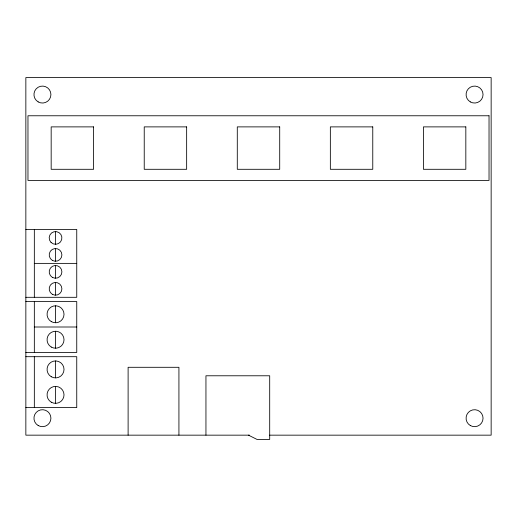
<?xml version="1.0" encoding="UTF-8"?>
<svg xmlns="http://www.w3.org/2000/svg" width="517" height="517" viewBox="0 0 517 517"><rect width="100%" height="100%" fill="white"/><g stroke="black" fill="none" stroke-linecap="round" stroke-linejoin="round"><path stroke-width="0.78" d="M25.85 229.445L76.749 229.445L76.749 297.307L25.85 297.307M34.335 263.379L76.749 263.379M25.85 301.553L76.749 301.553L76.749 352.452L25.85 352.452M34.335 327.002L76.749 327.002M25.85 356.691L76.749 356.691L76.749 407.59L25.85 407.59M249.614 435.159L25.85 435.159L25.85 77.595L491.15 77.595L491.15 435.159L269.7 435.159M248.49 435.159L256.975 439.405L269.7 439.405L269.7 375.781L205.947 375.781L205.947 435.159M178.927 435.159L178.927 367.296L128.113 367.296L128.113 435.159M55.539 231.564L55.539 244.289M55.539 248.535L55.539 261.259M55.539 265.499L55.539 278.224M55.539 282.463L55.539 295.188M55.539 305.793L55.539 322.757M55.539 331.242L55.539 348.206M55.539 360.937L55.539 377.901M55.539 386.386L55.539 403.35M34.335 229.445L34.335 297.307M34.335 301.553L34.335 352.452M34.335 356.691L34.335 407.59M489.03 115.769L27.97 115.769L27.97 180.414L489.03 180.414L489.03 115.769M93.59 126.885L51.17 126.885L51.17 169.298L93.59 169.298L93.59 126.885M186.65 126.885L144.23 126.885L144.23 169.298L186.65 169.298L186.65 126.885M279.71 126.885L237.29 126.885L237.29 169.298L279.71 169.298L279.71 126.885M372.77 126.885L330.35 126.885L330.35 169.298L372.77 169.298L372.77 126.885M465.83 126.885L423.41 126.885L423.41 169.298L465.83 169.298L465.83 126.885M38.193 425.543A8.485 8.485 0 0 0 50.918 418.195A8.485 8.485 0 0 0 38.193 410.847A8.485 8.485 0 0 0 38.193 425.543M470.321 425.543A8.485 8.485 0 0 0 483.046 418.195A8.485 8.485 0 0 0 470.321 410.847A8.485 8.485 0 0 0 470.321 425.543M470.321 101.907A8.485 8.485 0 0 0 483.046 94.566A8.485 8.485 0 0 0 470.321 87.218A8.485 8.485 0 0 0 470.321 101.907M38.193 101.907A8.485 8.485 0 0 0 50.918 94.566A8.485 8.485 0 0 0 38.193 87.218A8.485 8.485 0 0 0 38.193 101.907M51.299 376.764A8.485 8.485 0 0 0 64.024 369.416A8.485 8.485 0 0 0 51.299 362.068A8.485 8.485 0 0 0 51.299 376.764M51.299 402.213A8.485 8.485 0 0 0 64.024 394.865A8.485 8.485 0 0 0 51.299 387.517A8.485 8.485 0 0 0 51.299 402.213M51.299 321.626A8.485 8.485 0 0 0 64.024 314.278A8.485 8.485 0 0 0 51.299 306.93A8.485 8.485 0 0 0 51.299 321.626M52.359 260.406A6.366 6.366 0 0 0 61.904 254.894A6.366 6.366 0 0 0 52.359 249.388A6.366 6.366 0 0 0 52.359 260.406M51.041 242.428A6.366 6.366 0 0 0 61.685 239.578A6.366 6.366 0 0 0 53.897 231.784A6.366 6.366 0 0 0 51.041 242.428M52.359 294.335A6.366 6.366 0 0 0 61.904 288.829A6.366 6.366 0 0 0 52.359 283.316A6.366 6.366 0 0 0 52.359 294.335M52.359 277.37A6.366 6.366 0 0 0 61.904 271.858A6.366 6.366 0 0 0 52.359 266.352A6.366 6.366 0 0 0 52.359 277.37M51.299 347.075A8.485 8.485 0 0 0 64.024 339.727A8.485 8.485 0 0 0 51.299 332.379A8.485 8.485 0 0 0 51.299 347.075"/></g></svg>
